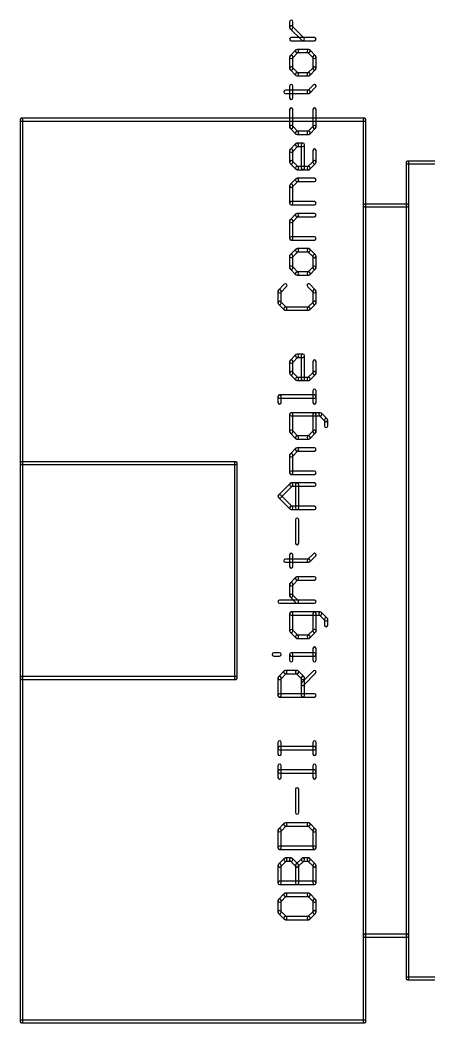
# Model space of a CAD drawing. Extents: x -56 to 120, y -53 to 58.
# Drawn here: x -20.15 to -1.09, y 4.34 to 51.04 of the extents above; entities that cross this region are included whole.
import ezdxf

# ---------------------------------------------------------------- set-up
doc = ezdxf.new("R2010")
doc.units = 0
doc.layers.add('49', color=253, linetype='CONTINUOUS')
doc.layers.add('52', color=253, linetype='CONTINUOUS')

msp = doc.modelspace()

# ---------------------------------------------------------------- linework, layer by layer
at = {"layer": '49'}
for points in [[(-7.4347, 50.6914), (-7.4347, 50.9626, 1), (-7.5871, 50.9626), (-7.5871, 50.6914, 1)], [(-6.9146, 50.203), (-7.457, 50.7453, 1), (-7.5647, 50.6376), (-7.0224, 50.0952, 1)], [(-6.4262, 50.2253), (-7.5109, 50.2253, 1), (-7.5109, 50.0729), (-6.4262, 50.0729, 1)], [(-7.2936, 49.6505), (-7.5647, 49.3793, 1), (-7.457, 49.2716), (-7.1858, 49.5427, 1)], [(-6.6974, 49.6728), (-7.2397, 49.6728, 1), (-7.2397, 49.5204), (-6.6974, 49.5204, 1)], [(-6.3723, 49.3793), (-6.6435, 49.6505, 1), (-6.7512, 49.5427), (-6.4801, 49.2716, 1)], [(-7.5871, 49.3254), (-7.5871, 48.7831, 1), (-7.4347, 48.7831), (-7.4347, 49.3254, 1)], [(-6.35, 48.7831), (-6.35, 49.3254, 1), (-6.5024, 49.3254), (-6.5024, 48.7831, 1)], [(-7.5647, 48.7292), (-7.2936, 48.4581, 1), (-7.1858, 48.5658), (-7.457, 48.837, 1)], [(-7.2397, 48.4357), (-6.6974, 48.4357, 1), (-6.6974, 48.5881), (-7.2397, 48.5881, 1)], [(-6.6435, 48.4581), (-6.3723, 48.7292, 1), (-6.4801, 48.837), (-6.7512, 48.5658, 1)], [(-7.782, 47.6155), (-6.6974, 47.6155, 1), (-6.6974, 47.7679), (-7.782, 47.7679, 1)], [(-7.4347, 47.4205), (-7.4347, 47.9628, 1), (-7.5871, 47.9628), (-7.5871, 47.4205, 1)], [(-6.6435, 47.6378), (-6.3723, 47.909, 1), (-6.4801, 48.0167), (-6.7512, 47.7456, 1)], [(-7.5871, 46.868), (-7.5871, 46.0545, 1), (-7.4347, 46.0545), (-7.4347, 46.868, 1)], [(-6.35, 46.0545), (-6.35, 46.868, 1), (-6.5024, 46.868), (-6.5024, 46.0545, 1)], [(-7.5647, 46.0006), (-7.2936, 45.7295, 1), (-7.1858, 45.8372), (-7.457, 46.1084, 1)], [(-7.2397, 45.7072), (-6.6974, 45.7072, 1), (-6.6974, 45.8596), (-7.2397, 45.8596, 1)], [(-6.6435, 45.7295), (-6.3723, 46.0006, 1), (-6.4801, 46.1084), (-6.7512, 45.8372, 1)], [(-7.457, 44.9058), (-7.1858, 45.177, 1), (-7.2936, 45.2847), (-7.5647, 45.0136, 1)], [(-7.2397, 45.1547), (-6.9685, 45.1547, 1), (-6.9685, 45.3071), (-7.2397, 45.3071, 1)], [(-7.0447, 45.2309), (-7.0447, 44.1462, 1), (-6.8923, 44.1462), (-6.8923, 45.2309, 1)], [(-7.4347, 44.4174), (-7.4347, 44.9597, 1), (-7.5871, 44.9597), (-7.5871, 44.4174, 1)], [(-6.5024, 44.9597), (-6.5024, 44.4174, 1), (-6.35, 44.4174), (-6.35, 44.9597, 1)], [(-7.1858, 44.2001), (-7.457, 44.4712, 1), (-7.5647, 44.3635), (-7.2936, 44.0923, 1)], [(-6.4801, 44.4712), (-6.7512, 44.2001, 1), (-6.6435, 44.0923), (-6.3723, 44.3635, 1)], [(-6.6974, 44.2224), (-7.2397, 44.2224, 1), (-7.2397, 44.07), (-6.6974, 44.07, 1)], [(-7.457, 43.2687), (-7.1858, 43.5398, 1), (-7.2936, 43.6476), (-7.5647, 43.3764, 1)], [(-7.2397, 43.5175), (-6.4262, 43.5175, 1), (-6.4262, 43.6699), (-7.2397, 43.6699, 1)], [(-7.4347, 42.509), (-7.4347, 43.3225, 1), (-7.5871, 43.3225), (-7.5871, 42.509, 1)], [(-6.4262, 42.5852), (-7.5109, 42.5852, 1), (-7.5109, 42.4328), (-6.4262, 42.4328, 1)], [(-7.457, 41.6315), (-7.1858, 41.9027, 1), (-7.2936, 42.0104), (-7.5647, 41.7393, 1)], [(-7.2397, 41.8803), (-6.4262, 41.8803, 1), (-6.4262, 42.0327), (-7.2397, 42.0327, 1)], [(-7.4347, 40.8719), (-7.4347, 41.6854, 1), (-7.5871, 41.6854), (-7.5871, 40.8719, 1)], [(-6.4262, 40.9481), (-7.5109, 40.9481, 1), (-7.5109, 40.7957), (-6.4262, 40.7957, 1)], [(-7.2936, 40.3733), (-7.5647, 40.1021, 1), (-7.457, 39.9943), (-7.1858, 40.2655, 1)], [(-6.6974, 40.3956), (-7.2397, 40.3956, 1), (-7.2397, 40.2432), (-6.6974, 40.2432, 1)], [(-6.3723, 40.1021), (-6.6435, 40.3733, 1), (-6.7512, 40.2655), (-6.4801, 39.9943, 1)], [(-7.5871, 40.0482), (-7.5871, 39.5059, 1), (-7.4347, 39.5059), (-7.4347, 40.0482, 1)], [(-6.35, 39.5059), (-6.35, 40.0482, 1), (-6.5024, 40.0482), (-6.5024, 39.5059, 1)], [(-7.5647, 39.452), (-7.2936, 39.1808, 1), (-7.1858, 39.2886), (-7.457, 39.5598, 1)], [(-7.2397, 39.1585), (-6.6974, 39.1585, 1), (-6.6974, 39.3109), (-7.2397, 39.3109, 1)], [(-6.6435, 39.1808), (-6.3723, 39.452, 1), (-6.4801, 39.5598), (-6.7512, 39.2886, 1)], [(-7.8359, 38.7361), (-8.1071, 38.4649, 1), (-7.9993, 38.3572), (-7.7281, 38.6284, 1)], [(-8.1294, 38.4111), (-8.1294, 37.8687, 1), (-7.977, 37.8687), (-7.977, 38.4111, 1)], [(-6.3723, 38.4649), (-6.6435, 38.7361, 1), (-6.7512, 38.6284), (-6.4801, 38.3572, 1)], [(-6.35, 37.8687), (-6.35, 38.4111, 1), (-6.5024, 38.4111), (-6.5024, 37.8687, 1)], [(-8.1071, 37.8149), (-7.8359, 37.5437, 1), (-7.7281, 37.6515), (-7.9993, 37.9226, 1)], [(-6.6435, 37.5437), (-6.3723, 37.8149, 1), (-6.4801, 37.9226), (-6.7512, 37.6515, 1)], [(-7.782, 37.5214), (-6.6974, 37.5214, 1), (-6.6974, 37.6738), (-7.782, 37.6738, 1)], [(-7.4347, 34.5944), (-7.4347, 35.1368, 1), (-7.5871, 35.1368), (-7.5871, 34.5944, 1)], [(-7.457, 35.0829), (-7.1858, 35.354, 1), (-7.2936, 35.4618), (-7.5647, 35.1906, 1)], [(-7.2397, 35.3317), (-6.9685, 35.3317, 1), (-6.9685, 35.4841), (-7.2397, 35.4841, 1)], [(-7.0447, 35.4079), (-7.0447, 34.3233, 1), (-6.8923, 34.3233), (-6.8923, 35.4079, 1)], [(-6.5024, 35.1368), (-6.5024, 34.5944, 1), (-6.35, 34.5944), (-6.35, 35.1368, 1)], [(-7.1858, 34.3771), (-7.457, 34.6483, 1), (-7.5647, 34.5405), (-7.2936, 34.2694, 1)], [(-6.4801, 34.6483), (-6.7512, 34.3771, 1), (-6.6435, 34.2694), (-6.3723, 34.5405, 1)], [(-6.6974, 34.3995), (-7.2397, 34.3995, 1), (-7.2397, 34.2471), (-6.6974, 34.2471, 1)], [(-6.35, 33.2318), (-6.35, 33.7742, 1), (-6.5024, 33.7742), (-6.5024, 33.2318, 1)], [(-7.977, 33.2318), (-7.977, 33.503, 1), (-8.1294, 33.503), (-8.1294, 33.2318, 1)], [(-8.0532, 33.4268), (-6.4262, 33.4268, 1), (-6.4262, 33.5792), (-8.0532, 33.5792, 1)], [(-6.155, 32.7555), (-7.5109, 32.7555, 1), (-7.5109, 32.6031), (-6.155, 32.6031, 1)], [(-7.5871, 32.6793), (-7.5871, 31.8658, 1), (-7.4347, 31.8658), (-7.4347, 32.6793, 1)], [(-6.35, 31.8658), (-6.35, 32.6793, 1), (-6.5024, 32.6793), (-6.5024, 31.8658, 1)], [(-5.83, 32.462), (-6.1012, 32.7332, 1), (-6.2089, 32.6254), (-5.9378, 32.3543, 1)], [(-5.8077, 32.137), (-5.8077, 32.4082, 1), (-5.9601, 32.4082), (-5.9601, 32.137, 1)], [(-7.5647, 31.8119), (-7.2936, 31.5408, 1), (-7.1858, 31.6486), (-7.457, 31.9197, 1)], [(-6.6435, 31.5408), (-6.3723, 31.8119, 1), (-6.4801, 31.9197), (-6.7512, 31.6486, 1)], [(-7.2397, 31.5185), (-6.6974, 31.5185, 1), (-6.6974, 31.6709), (-7.2397, 31.6709, 1)], [(-7.4347, 29.9575), (-7.4347, 30.771, 1), (-7.5871, 30.771), (-7.5871, 29.9575, 1)], [(-7.457, 30.7171), (-7.1858, 30.9883, 1), (-7.2936, 31.0961), (-7.5647, 30.8249, 1)], [(-7.2397, 30.966), (-6.4262, 30.966, 1), (-6.4262, 31.1184), (-7.2397, 31.1184, 1)], [(-6.4262, 30.0337), (-7.5109, 30.0337, 1), (-7.5109, 29.8813), (-6.4262, 29.8813, 1)], [(-7.9993, 28.8088), (-7.457, 29.3511, 1), (-7.5647, 29.4589), (-8.1071, 28.9166, 1)], [(-7.5109, 29.3288), (-6.4262, 29.3288, 1), (-6.4262, 29.4812), (-7.5109, 29.4812, 1)], [(-7.1635, 28.3204), (-7.1635, 29.405, 1), (-7.3159, 29.405), (-7.3159, 28.3204, 1)], [(-7.457, 28.3742), (-7.9993, 28.9166, 1), (-8.1071, 28.8088), (-7.5647, 28.2665, 1)], [(-6.4262, 28.3966), (-7.5109, 28.3966, 1), (-7.5109, 28.2442), (-6.4262, 28.2442, 1)], [(-7.1635, 26.6832), (-7.1635, 27.7679, 1), (-7.3159, 27.7679), (-7.3159, 26.6832, 1)], [(-7.4347, 25.5918), (-7.4347, 26.1341, 1), (-7.5871, 26.1341), (-7.5871, 25.5918, 1)], [(-6.6435, 25.809), (-6.3723, 26.0802, 1), (-6.4801, 26.188), (-6.7512, 25.9168, 1)], [(-7.782, 25.7867), (-6.6974, 25.7867, 1), (-6.6974, 25.9391), (-7.782, 25.9391, 1)], [(-7.4347, 24.2258), (-7.4347, 24.7681, 1), (-7.5871, 24.7681), (-7.5871, 24.2258, 1)], [(-7.457, 24.7142), (-7.1858, 24.9854, 1), (-7.2936, 25.0931), (-7.5647, 24.822, 1)], [(-7.2397, 24.9631), (-6.4262, 24.9631, 1), (-6.4262, 25.1155), (-7.2397, 25.1155, 1)], [(-7.1858, 24.0085), (-7.457, 24.2797, 1), (-7.5647, 24.1719), (-7.2936, 23.9007, 1)], [(-8.0532, 23.8784), (-6.4262, 23.8784, 1), (-6.4262, 24.0308), (-8.0532, 24.0308, 1)], [(-6.155, 23.4783), (-7.5109, 23.4783, 1), (-7.5109, 23.3259), (-6.155, 23.3259, 1)], [(-7.5871, 23.4021), (-7.5871, 22.5886, 1), (-7.4347, 22.5886), (-7.4347, 23.4021, 1)], [(-6.35, 22.5886), (-6.35, 23.4021, 1), (-6.5024, 23.4021), (-6.5024, 22.5886, 1)], [(-5.83, 23.1848), (-6.1012, 23.456, 1), (-6.2089, 23.3482), (-5.9378, 23.0771, 1)], [(-5.8077, 22.8598), (-5.8077, 23.1309, 1), (-5.9601, 23.1309), (-5.9601, 22.8598, 1)], [(-7.5647, 22.5347), (-7.2936, 22.2636, 1), (-7.1858, 22.3713), (-7.457, 22.6425, 1)], [(-6.6435, 22.2636), (-6.3723, 22.5347, 1), (-6.4801, 22.6425), (-6.7512, 22.3713, 1)], [(-7.2397, 22.2413), (-6.6974, 22.2413, 1), (-6.6974, 22.3937), (-7.2397, 22.3937, 1)], [(-8.3244, 21.421), (-8.0532, 21.421, 1), (-8.0532, 21.5734), (-8.3244, 21.5734, 1)], [(-7.4347, 21.226), (-7.4347, 21.4972, 1), (-7.5871, 21.4972), (-7.5871, 21.226, 1)], [(-7.5109, 21.421), (-6.4262, 21.421, 1), (-6.4262, 21.5734), (-7.5109, 21.5734, 1)], [(-6.35, 21.226), (-6.35, 21.7683, 1), (-6.5024, 21.7683), (-6.5024, 21.226, 1)], [(-7.9993, 20.3485), (-7.7281, 20.6196, 1), (-7.8359, 20.7274), (-8.1071, 20.4562, 1)], [(-7.782, 20.5973), (-7.2397, 20.5973, 1), (-7.2397, 20.7497), (-7.782, 20.7497, 1)], [(-7.2936, 20.6196), (-7.0224, 20.3485, 1), (-6.9146, 20.4562), (-7.1858, 20.7274, 1)], [(-6.9146, 20.0773), (-6.3723, 20.6196, 1), (-6.4801, 20.7274), (-7.0224, 20.1851, 1)], [(-7.977, 19.5889), (-7.977, 20.4024, 1), (-8.1294, 20.4024), (-8.1294, 19.5889, 1)], [(-7.0447, 20.4024), (-7.0447, 19.5889, 1), (-6.8923, 19.5889), (-6.8923, 20.4024, 1)], [(-6.4262, 19.6651), (-8.0532, 19.6651, 1), (-8.0532, 19.5127), (-6.4262, 19.5127, 1)], [(-7.977, 16.8603), (-7.977, 17.4026, 1), (-8.1294, 17.4026), (-8.1294, 16.8603, 1)], [(-6.35, 16.8603), (-6.35, 17.4026, 1), (-6.5024, 17.4026), (-6.5024, 16.8603, 1)], [(-6.4262, 17.2076), (-8.0532, 17.2076, 1), (-8.0532, 17.0552), (-6.4262, 17.0552, 1)], [(-7.977, 15.7688), (-7.977, 16.3112, 1), (-8.1294, 16.3112), (-8.1294, 15.7688, 1)], [(-6.35, 15.7688), (-6.35, 16.3112, 1), (-6.5024, 16.3112), (-6.5024, 15.7688, 1)], [(-6.4262, 16.1162), (-8.0532, 16.1162, 1), (-8.0532, 15.9638), (-6.4262, 15.9638, 1)], [(-7.1635, 14.1317), (-7.1635, 15.2163, 1), (-7.3159, 15.2163), (-7.3159, 14.1317, 1)], [(-7.8359, 13.6331), (-8.1071, 13.3619, 1), (-7.9993, 13.2541), (-7.7281, 13.5253, 1)], [(-6.6974, 13.6554), (-7.782, 13.6554, 1), (-7.782, 13.503), (-6.6974, 13.503, 1)], [(-6.3723, 13.3619), (-6.6435, 13.6331, 1), (-6.7512, 13.5253), (-6.4801, 13.2541, 1)], [(-8.1294, 13.308), (-8.1294, 12.4945, 1), (-7.977, 12.4945), (-7.977, 13.308, 1)], [(-6.35, 12.4945), (-6.35, 13.308, 1), (-6.5024, 13.308), (-6.5024, 12.4945, 1)], [(-8.0532, 12.4183), (-6.4262, 12.4183, 1), (-6.4262, 12.5707), (-8.0532, 12.5707, 1)], [(-7.9993, 11.617), (-7.7281, 11.8881, 1), (-7.8359, 11.9959), (-8.1071, 11.7247, 1)], [(-7.977, 10.8574), (-7.977, 11.6708, 1), (-8.1294, 11.6708), (-8.1294, 10.8574, 1)], [(-7.782, 11.8658), (-7.5109, 11.8658, 1), (-7.5109, 12.0182), (-7.782, 12.0182, 1)], [(-7.5647, 11.8881), (-7.2936, 11.617, 1), (-7.1858, 11.7247), (-7.457, 11.9959, 1)], [(-7.1858, 11.617), (-6.9146, 11.8881, 1), (-7.0224, 11.9959), (-7.2936, 11.7247, 1)], [(-7.1635, 10.8574), (-7.1635, 11.6708, 1), (-7.3159, 11.6708), (-7.3159, 10.8574, 1)], [(-6.9685, 11.8658), (-6.6974, 11.8658, 1), (-6.6974, 12.0182), (-6.9685, 12.0182, 1)], [(-6.7512, 11.8881), (-6.4801, 11.617, 1), (-6.3723, 11.7247), (-6.6435, 11.9959, 1)], [(-6.5024, 11.6708), (-6.5024, 10.8574, 1), (-6.35, 10.8574), (-6.35, 11.6708, 1)], [(-6.4262, 10.9336), (-8.0532, 10.9336, 1), (-8.0532, 10.7812), (-6.4262, 10.7812, 1)], [(-7.8359, 10.3587), (-8.1071, 10.0876, 1), (-7.9993, 9.9798), (-7.7281, 10.251, 1)], [(-6.6974, 10.3811), (-7.782, 10.3811, 1), (-7.782, 10.2287), (-6.6974, 10.2287, 1)], [(-6.3723, 10.0876), (-6.6435, 10.3587, 1), (-6.7512, 10.251), (-6.4801, 9.9798, 1)], [(-8.1294, 10.0337), (-8.1294, 9.4914, 1), (-7.977, 9.4914), (-7.977, 10.0337, 1)], [(-6.35, 9.4914), (-6.35, 10.0337, 1), (-6.5024, 10.0337), (-6.5024, 9.4914, 1)], [(-8.1071, 9.4375), (-7.8359, 9.1663, 1), (-7.7281, 9.2741), (-7.9993, 9.5452, 1)], [(-6.6435, 9.1663), (-6.3723, 9.4375, 1), (-6.4801, 9.5452), (-6.7512, 9.2741, 1)], [(-7.782, 9.144), (-6.6974, 9.144, 1), (-6.6974, 9.2964), (-7.782, 9.2964, 1)]]:
    msp.add_lwpolyline(points, format="xyb", close=True, dxfattribs=at)
at = {"layer": '52'}
for points in [[(-20.0267, 30.4), (-20.0267, 46.4, 1), (-20.1537, 46.4), (-20.1537, 30.4, 1)], [(-20.0902, 46.3365), (-4.0902, 46.3365, 1), (-4.0902, 46.4635), (-20.0902, 46.4635, 1)], [(-4.0267, 42.4), (-4.0267, 46.4, 1), (-4.1537, 46.4), (-4.1537, 42.4, 1)], [(-0.0902, 44.4635), (-2.0902, 44.4635, 1), (-2.0902, 44.3365), (-0.0902, 44.3365, 1)], [(-2.1537, 44.4), (-2.1537, 42.4, 1), (-2.0267, 42.4), (-2.0267, 44.4, 1)], [(-2.0902, 42.4635), (-4.0902, 42.4635, 1), (-4.0902, 42.3365), (-2.0902, 42.3365, 1)], [(-4.0267, 8.4), (-4.0267, 42.4, 1), (-4.1537, 42.4), (-4.1537, 8.4, 1)], [(-2.1537, 42.4), (-2.1537, 8.4, 1), (-2.0267, 8.4), (-2.0267, 42.4, 1)], [(-20.0267, 20.4), (-20.0267, 30.4, 1), (-20.1537, 30.4), (-20.1537, 20.4, 1)], [(-10.0902, 30.4635), (-20.0902, 30.4635, 1), (-20.0902, 30.3365), (-10.0902, 30.3365, 1)], [(-10.0267, 20.4), (-10.0267, 30.4, 1), (-10.1537, 30.4), (-10.1537, 20.4, 1)], [(-20.0267, 4.4), (-20.0267, 20.4, 1), (-20.1537, 20.4), (-20.1537, 4.4, 1)], [(-20.0902, 20.3365), (-10.0902, 20.3365, 1), (-10.0902, 20.4635), (-20.0902, 20.4635, 1)], [(-2.0902, 8.4635), (-4.0902, 8.4635, 1), (-4.0902, 8.3365), (-2.0902, 8.3365, 1)], [(-4.1537, 8.4), (-4.1537, 4.4, 1), (-4.0267, 4.4), (-4.0267, 8.4, 1)], [(-2.0267, 6.4), (-2.0267, 8.4, 1), (-2.1537, 8.4), (-2.1537, 6.4, 1)], [(-2.0902, 6.3365), (-0.0902, 6.3365, 1), (-0.0902, 6.4635), (-2.0902, 6.4635, 1)], [(-4.0902, 4.4635), (-20.0902, 4.4635, 1), (-20.0902, 4.3365), (-4.0902, 4.3365, 1)]]:
    msp.add_lwpolyline(points, format="xyb", close=True, dxfattribs=at)

doc.saveas('drawing.dxf')
